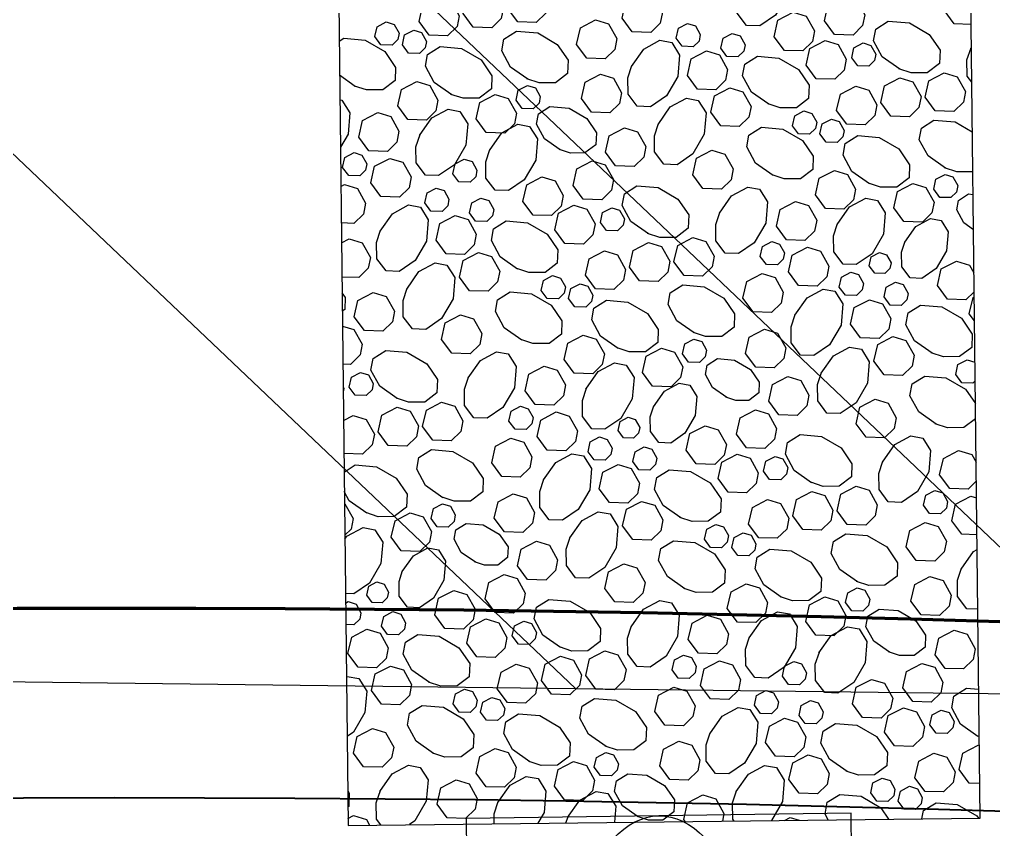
# Model space of a CAD drawing. Header units: inches. Extents: x -5337 to 1057, y 15227 to 19227.
# Drawn here: x -1795.85 to -1780.44, y 18856.44 to 18869.25 of the extents above; entities that cross this region are included whole.
import ezdxf

# ---------------------------------------------------------------- set-up
doc = ezdxf.new("R2010")
doc.units = ezdxf.units.IN
doc.header["$LTSCALE"] = 150
doc.header["$MEASUREMENT"] = 0
for name, color, linetype in [('COMT-MIN', 84, 'Continuous'), ('CONT-MJR', 84, 'Continuous'), ('PAVING', 7, 'Continuous'), ('STORM INLET', 7, 'Continuous')]:
    doc.layers.add(name, color=color, linetype=linetype)

msp = doc.modelspace()

# ---------------------------------------------------------------- linework, layer by layer
at = {"color": 5}
for p, q in [((-1819.915, 18898.536), (-1777.869, 18858.554)), ((-1818.687, 18888.743), (-1787.056, 18858.666)), ((-1818.427, 18859.047), (-1758.58, 18858.32))]:
    msp.add_line(p, q, dxfattribs=at)
at = {"layer": 'COMT-MIN', "color": 5, "linetype": 'Continuous', "lineweight": 40}
msp.add_arc((-1793.979, 18418.05), 438.885, 69.72195, 93.60152, dxfattribs=at)
at = {"layer": 'CONT-MJR', "color": 5, "linetype": 'Continuous', "lineweight": 70}
msp.add_arc((-1793.979, 18418.05), 441.885, 69.7366, 93.18566, dxfattribs=at)
at = {"layer": 'PAVING', "color": 1, "flags": 128}
msp.add_lwpolyline([(-1790.654, 18856.501), (-1780.654, 18856.615), (-1780.881, 18876.613), (-1790.881, 18876.5)], close=True, dxfattribs=at)
for points in [[(-1784.442, 18869.789), (-1784.248, 18870.065), (-1783.992, 18870.203), (-1783.806, 18870.169), (-1783.681, 18869.971), (-1783.709, 18869.634), (-1783.89, 18869.322), (-1784.141, 18869.152), (-1784.35, 18869.159), (-1784.497, 18869.353), (-1784.499, 18869.61), (-1784.436, 18869.802)], [(-1788.381, 18869.124), (-1788.673, 18869.133), (-1788.833, 18869.349), (-1788.773, 18869.611), (-1788.532, 18869.737), (-1788.326, 18869.674), (-1788.196, 18869.442), (-1788.229, 18869.272), (-1788.381, 18869.124)], [(-1787.678, 18869.206), (-1787.97, 18869.216), (-1788.13, 18869.432), (-1788.071, 18869.694), (-1787.829, 18869.82), (-1787.623, 18869.757), (-1787.494, 18869.525), (-1787.527, 18869.354), (-1787.678, 18869.206)], [(-1780.797, 18869.177), (-1781.063, 18869.186), (-1781.223, 18869.402), (-1781.164, 18869.664), (-1780.922, 18869.79), (-1780.804, 18869.754)], [(-1789.079, 18868.996), (-1789.371, 18869.005), (-1789.531, 18869.221), (-1789.471, 18869.483), (-1789.23, 18869.609), (-1789.023, 18869.546), (-1788.894, 18869.314), (-1788.927, 18869.144), (-1789.078, 18868.996)], [(-1785.865, 18869.05), (-1786.158, 18869.059), (-1786.317, 18869.275), (-1786.258, 18869.537), (-1786.017, 18869.663), (-1785.81, 18869.6), (-1785.681, 18869.368), (-1785.714, 18869.197), (-1785.865, 18869.05)], [(-1782.665, 18869.009), (-1782.957, 18869.019), (-1783.117, 18869.235), (-1783.057, 18869.497), (-1782.816, 18869.623), (-1782.61, 18869.56), (-1782.48, 18869.328), (-1782.513, 18869.157), (-1782.665, 18869.009)], [(-1783.459, 18868.757), (-1783.751, 18868.766), (-1783.911, 18868.982), (-1783.852, 18869.244), (-1783.61, 18869.37), (-1783.404, 18869.307), (-1783.275, 18869.075), (-1783.308, 18868.904), (-1783.459, 18868.757)], [(-1789.958, 18868.847), (-1790.134, 18868.853), (-1790.229, 18868.983), (-1790.194, 18869.14), (-1790.049, 18869.215), (-1789.925, 18869.177), (-1789.847, 18869.038), (-1789.867, 18868.936), (-1789.958, 18868.847)], [(-1786.586, 18868.634), (-1786.878, 18868.643), (-1787.038, 18868.859), (-1786.978, 18869.121), (-1786.737, 18869.247), (-1786.531, 18869.184), (-1786.401, 18868.952), (-1786.434, 18868.782), (-1786.586, 18868.634)], [(-1785.192, 18868.824), (-1785.367, 18868.83), (-1785.463, 18868.959), (-1785.427, 18869.116), (-1785.282, 18869.192), (-1785.159, 18869.154), (-1785.081, 18869.015), (-1785.101, 18868.913), (-1785.192, 18868.824)], [(-1781.926, 18868.468), (-1782.202, 18868.662), (-1782.34, 18868.918), (-1782.306, 18869.104), (-1782.107, 18869.229), (-1781.771, 18869.2), (-1781.459, 18869.019), (-1781.289, 18868.769), (-1781.296, 18868.559), (-1781.49, 18868.413), (-1781.746, 18868.41), (-1781.939, 18868.474)], [(-1790.795, 18868.91), (-1790.72, 18868.957), (-1790.383, 18868.929), (-1790.072, 18868.748), (-1789.901, 18868.497), (-1789.909, 18868.288), (-1790.102, 18868.142), (-1790.36, 18868.139), (-1790.552, 18868.202)], [(-1789.524, 18868.717), (-1789.699, 18868.723), (-1789.795, 18868.852), (-1789.76, 18869.01), (-1789.615, 18869.085), (-1789.491, 18869.047), (-1789.414, 18868.908), (-1789.433, 18868.806), (-1789.524, 18868.717)], [(-1787.809, 18868.308), (-1788.086, 18868.502), (-1788.223, 18868.758), (-1788.189, 18868.944), (-1787.991, 18869.069), (-1787.654, 18869.041), (-1787.343, 18868.86), (-1787.172, 18868.609), (-1787.18, 18868.399), (-1787.373, 18868.253), (-1787.63, 18868.251), (-1787.823, 18868.314)], [(-1784.484, 18868.665), (-1784.66, 18868.671), (-1784.756, 18868.801), (-1784.72, 18868.958), (-1784.575, 18869.034), (-1784.452, 18868.996), (-1784.374, 18868.856), (-1784.394, 18868.754), (-1784.485, 18868.666)], [(-1789.014, 18868.064), (-1789.291, 18868.259), (-1789.429, 18868.514), (-1789.395, 18868.7), (-1789.196, 18868.825), (-1788.859, 18868.797), (-1788.549, 18868.616), (-1788.377, 18868.365), (-1788.385, 18868.156), (-1788.579, 18868.009), (-1788.835, 18868.007), (-1789.028, 18868.07)], [(-1786.17, 18868.511), (-1785.975, 18868.787), (-1785.72, 18868.925), (-1785.533, 18868.891), (-1785.408, 18868.692), (-1785.436, 18868.355), (-1785.618, 18868.044), (-1785.868, 18867.874), (-1786.078, 18867.881), (-1786.224, 18868.075), (-1786.227, 18868.331), (-1786.163, 18868.524)], [(-1782.955, 18868.308), (-1783.247, 18868.317), (-1783.407, 18868.533), (-1783.348, 18868.795), (-1783.106, 18868.921), (-1782.9, 18868.858), (-1782.771, 18868.626), (-1782.804, 18868.455), (-1782.955, 18868.308)], [(-1782.415, 18868.515), (-1782.59, 18868.52), (-1782.686, 18868.65), (-1782.65, 18868.807), (-1782.505, 18868.883), (-1782.382, 18868.845), (-1782.304, 18868.706), (-1782.324, 18868.603), (-1782.415, 18868.515)], [(-1780.787, 18868.262), (-1780.859, 18868.358), (-1780.862, 18868.614), (-1780.798, 18868.807)], [(-1780.805, 18868.794), (-1780.793, 18868.81)], [(-1784.834, 18868.144), (-1785.126, 18868.153), (-1785.286, 18868.369), (-1785.227, 18868.632), (-1784.985, 18868.758), (-1784.779, 18868.694), (-1784.65, 18868.462), (-1784.683, 18868.292), (-1784.834, 18868.144)], [(-1783.996, 18867.912), (-1784.273, 18868.106), (-1784.411, 18868.362), (-1784.377, 18868.548), (-1784.178, 18868.673), (-1783.841, 18868.645), (-1783.53, 18868.464), (-1783.359, 18868.213), (-1783.367, 18868.003), (-1783.561, 18867.857), (-1783.817, 18867.855), (-1784.01, 18867.918)], [(-1790.539, 18868.196), (-1790.789, 18868.372)], [(-1786.51, 18867.776), (-1786.802, 18867.786), (-1786.962, 18868.002), (-1786.902, 18868.264), (-1786.661, 18868.39), (-1786.455, 18868.327), (-1786.326, 18868.095), (-1786.358, 18867.924), (-1786.51, 18867.777)], [(-1781.071, 18867.798), (-1781.363, 18867.808), (-1781.523, 18868.023), (-1781.464, 18868.285), (-1781.222, 18868.412), (-1781.016, 18868.349), (-1780.887, 18868.117), (-1780.919, 18867.946), (-1781.071, 18867.798)], [(-1789.415, 18867.661), (-1789.707, 18867.671), (-1789.867, 18867.886), (-1789.808, 18868.149), (-1789.566, 18868.275), (-1789.36, 18868.212), (-1789.231, 18867.979), (-1789.263, 18867.809), (-1789.415, 18867.661)], [(-1787.724, 18867.843), (-1787.9, 18867.848), (-1787.995, 18867.978), (-1787.96, 18868.135), (-1787.815, 18868.211), (-1787.691, 18868.173), (-1787.614, 18868.034), (-1787.633, 18867.931), (-1787.724, 18867.843)], [(-1782.472, 18867.588), (-1782.764, 18867.597), (-1782.924, 18867.813), (-1782.864, 18868.075), (-1782.622, 18868.202), (-1782.416, 18868.138), (-1782.287, 18867.906), (-1782.32, 18867.736), (-1782.472, 18867.588)], [(-1781.773, 18867.716), (-1782.066, 18867.725), (-1782.225, 18867.941), (-1782.166, 18868.203), (-1781.924, 18868.329), (-1781.718, 18868.266), (-1781.589, 18868.034), (-1781.622, 18867.864), (-1781.773, 18867.716)], [(-1788.175, 18867.455), (-1788.467, 18867.465), (-1788.627, 18867.681), (-1788.567, 18867.943), (-1788.326, 18868.069), (-1788.12, 18868.006), (-1787.99, 18867.774), (-1788.023, 18867.603), (-1788.175, 18867.456)], [(-1784.464, 18867.56), (-1784.756, 18867.57), (-1784.916, 18867.786), (-1784.856, 18868.048), (-1784.615, 18868.173), (-1784.409, 18868.111), (-1784.279, 18867.879), (-1784.312, 18867.708), (-1784.464, 18867.56)], [(-1790.784, 18867.982), (-1790.751, 18867.976), (-1790.626, 18867.777), (-1790.654, 18867.44), (-1790.776, 18867.232)], [(-1787.298, 18867.191), (-1787.547, 18867.366), (-1787.671, 18867.596), (-1787.64, 18867.763), (-1787.462, 18867.876), (-1787.158, 18867.851), (-1786.878, 18867.688), (-1786.724, 18867.462), (-1786.732, 18867.273), (-1786.906, 18867.142), (-1787.136, 18867.14), (-1787.31, 18867.197)], [(-1785.75, 18867.594), (-1785.556, 18867.87), (-1785.301, 18868.008), (-1785.114, 18867.974), (-1784.99, 18867.775), (-1785.018, 18867.438), (-1785.199, 18867.127), (-1785.449, 18866.957), (-1785.659, 18866.964), (-1785.805, 18867.158), (-1785.808, 18867.414), (-1785.744, 18867.607)], [(-1790.032, 18867.167), (-1790.324, 18867.177), (-1790.484, 18867.393), (-1790.424, 18867.655), (-1790.183, 18867.781), (-1789.977, 18867.718), (-1789.848, 18867.486), (-1789.88, 18867.315), (-1790.032, 18867.167)], [(-1789.522, 18867.42), (-1789.327, 18867.697), (-1789.072, 18867.834), (-1788.885, 18867.801), (-1788.761, 18867.602), (-1788.789, 18867.265), (-1788.97, 18866.954), (-1789.221, 18866.783), (-1789.43, 18866.791), (-1789.576, 18866.984), (-1789.579, 18867.241), (-1789.515, 18867.434)], [(-1783.351, 18867.439), (-1783.526, 18867.445), (-1783.622, 18867.574), (-1783.587, 18867.732), (-1783.442, 18867.807), (-1783.318, 18867.769), (-1783.24, 18867.63), (-1783.26, 18867.528), (-1783.351, 18867.439)], [(-1788.417, 18867.182), (-1788.223, 18867.459), (-1787.968, 18867.597), (-1787.781, 18867.563), (-1787.657, 18867.364), (-1787.685, 18867.027), (-1787.866, 18866.716), (-1788.117, 18866.546), (-1788.326, 18866.553), (-1788.472, 18866.746), (-1788.475, 18867.003), (-1788.411, 18867.196)], [(-1782.917, 18867.309), (-1783.092, 18867.315), (-1783.188, 18867.444), (-1783.153, 18867.601), (-1783.008, 18867.677), (-1782.884, 18867.639), (-1782.806, 18867.5), (-1782.826, 18867.398), (-1782.917, 18867.309)], [(-1781.202, 18866.9), (-1781.478, 18867.095), (-1781.616, 18867.35), (-1781.582, 18867.536), (-1781.384, 18867.661), (-1781.047, 18867.633), (-1780.778, 18867.476)], [(-1786.128, 18866.928), (-1786.421, 18866.937), (-1786.58, 18867.153), (-1786.521, 18867.415), (-1786.28, 18867.541), (-1786.073, 18867.478), (-1785.944, 18867.246), (-1785.977, 18867.076), (-1786.129, 18866.928)], [(-1783.931, 18866.788), (-1784.208, 18866.982), (-1784.345, 18867.238), (-1784.312, 18867.424), (-1784.113, 18867.549), (-1783.776, 18867.521), (-1783.465, 18867.34), (-1783.294, 18867.089), (-1783.302, 18866.88), (-1783.495, 18866.734), (-1783.752, 18866.731), (-1783.945, 18866.794)], [(-1782.407, 18866.656), (-1782.684, 18866.851), (-1782.821, 18867.106), (-1782.788, 18867.292), (-1782.589, 18867.417), (-1782.252, 18867.389), (-1781.941, 18867.208), (-1781.77, 18866.957), (-1781.778, 18866.748), (-1781.971, 18866.602), (-1782.228, 18866.599), (-1782.421, 18866.662)], [(-1790.468, 18866.779), (-1790.643, 18866.785), (-1790.74, 18866.914), (-1790.704, 18867.071), (-1790.559, 18867.147), (-1790.435, 18867.109), (-1790.358, 18866.97), (-1790.377, 18866.868), (-1790.468, 18866.779)], [(-1784.747, 18866.57), (-1785.039, 18866.58), (-1785.199, 18866.796), (-1785.139, 18867.058), (-1784.898, 18867.184), (-1784.692, 18867.121), (-1784.562, 18866.889), (-1784.595, 18866.718), (-1784.747, 18866.57)], [(-1789.841, 18866.443), (-1790.133, 18866.453), (-1790.293, 18866.668), (-1790.234, 18866.931), (-1789.992, 18867.057), (-1789.786, 18866.994), (-1789.657, 18866.762), (-1789.689, 18866.591), (-1789.841, 18866.443)], [(-1788.724, 18866.678), (-1788.9, 18866.684), (-1788.996, 18866.813), (-1788.96, 18866.97), (-1788.815, 18867.046), (-1788.691, 18867.008), (-1788.614, 18866.869), (-1788.633, 18866.766), (-1788.724, 18866.678)], [(-1786.641, 18866.403), (-1786.932, 18866.413), (-1787.092, 18866.629), (-1787.033, 18866.891), (-1786.791, 18867.017), (-1786.585, 18866.953), (-1786.456, 18866.722), (-1786.488, 18866.551), (-1786.641, 18866.403)], [(-1782.808, 18866.253), (-1783.1, 18866.262), (-1783.26, 18866.478), (-1783.2, 18866.741), (-1782.959, 18866.867), (-1782.753, 18866.803), (-1782.624, 18866.571), (-1782.656, 18866.401), (-1782.808, 18866.253)], [(-1781.117, 18866.435), (-1781.292, 18866.44), (-1781.388, 18866.57), (-1781.353, 18866.727), (-1781.208, 18866.803), (-1781.084, 18866.765), (-1781.006, 18866.626), (-1781.026, 18866.523), (-1781.117, 18866.435)], [(-1780.771, 18866.845), (-1781.023, 18866.843), (-1781.216, 18866.906)], [(-1790.769, 18866.611), (-1790.712, 18866.641), (-1790.506, 18866.578), (-1790.377, 18866.346), (-1790.41, 18866.175), (-1790.561, 18866.028)], [(-1787.435, 18866.15), (-1787.727, 18866.16), (-1787.887, 18866.376), (-1787.827, 18866.638), (-1787.586, 18866.764), (-1787.379, 18866.701), (-1787.251, 18866.469), (-1787.283, 18866.298), (-1787.435, 18866.15)], [(-1781.568, 18866.047), (-1781.86, 18866.057), (-1782.02, 18866.273), (-1781.96, 18866.535), (-1781.719, 18866.661), (-1781.513, 18866.598), (-1781.383, 18866.366), (-1781.416, 18866.195), (-1781.568, 18866.048)], [(-1789.167, 18866.218), (-1789.342, 18866.223), (-1789.438, 18866.353), (-1789.403, 18866.51), (-1789.258, 18866.586), (-1789.134, 18866.548), (-1789.057, 18866.409), (-1789.076, 18866.306), (-1789.167, 18866.218)], [(-1785.901, 18865.861), (-1786.178, 18866.056), (-1786.315, 18866.311), (-1786.281, 18866.498), (-1786.083, 18866.622), (-1785.746, 18866.594), (-1785.435, 18866.413), (-1785.264, 18866.162), (-1785.272, 18865.953), (-1785.465, 18865.807), (-1785.722, 18865.804), (-1785.915, 18865.868)], [(-1784.78, 18866.187), (-1784.586, 18866.464), (-1784.33, 18866.601), (-1784.144, 18866.568), (-1784.019, 18866.369), (-1784.047, 18866.032), (-1784.228, 18865.721), (-1784.479, 18865.55), (-1784.689, 18865.558), (-1784.835, 18865.752), (-1784.837, 18866.008), (-1784.774, 18866.201)], [(-1780.76, 18865.927), (-1780.912, 18866.034), (-1781.024, 18866.241), (-1780.996, 18866.391), (-1780.836, 18866.493), (-1780.767, 18866.487)], [(-1788.46, 18866.059), (-1788.636, 18866.065), (-1788.732, 18866.194), (-1788.696, 18866.352), (-1788.551, 18866.427), (-1788.427, 18866.39), (-1788.35, 18866.25), (-1788.369, 18866.148), (-1788.46, 18866.059)], [(-1783.425, 18865.759), (-1783.717, 18865.769), (-1783.877, 18865.985), (-1783.817, 18866.247), (-1783.576, 18866.373), (-1783.369, 18866.31), (-1783.24, 18866.078), (-1783.273, 18865.907), (-1783.425, 18865.759)], [(-1782.915, 18866.012), (-1782.72, 18866.289), (-1782.465, 18866.426), (-1782.279, 18866.392), (-1782.154, 18866.194), (-1782.182, 18865.857), (-1782.363, 18865.546), (-1782.614, 18865.375), (-1782.823, 18865.383), (-1782.969, 18865.576), (-1782.972, 18865.833), (-1782.909, 18866.026)], [(-1790.145, 18865.904), (-1789.95, 18866.181), (-1789.695, 18866.319), (-1789.509, 18866.285), (-1789.384, 18866.086), (-1789.412, 18865.749), (-1789.593, 18865.438), (-1789.844, 18865.267), (-1790.053, 18865.275), (-1790.199, 18865.468), (-1790.202, 18865.725), (-1790.139, 18865.918)], [(-1786.93, 18865.701), (-1787.223, 18865.711), (-1787.383, 18865.927), (-1787.323, 18866.189), (-1787.082, 18866.315), (-1786.876, 18866.252), (-1786.746, 18866.02), (-1786.779, 18865.849), (-1786.931, 18865.701)], [(-1786.39, 18865.908), (-1786.566, 18865.914), (-1786.662, 18866.044), (-1786.626, 18866.201), (-1786.481, 18866.276), (-1786.357, 18866.239), (-1786.28, 18866.099), (-1786.299, 18865.997), (-1786.39, 18865.908)], [(-1790.561, 18866.028), (-1790.762, 18866.034)], [(-1788.81, 18865.538), (-1789.102, 18865.547), (-1789.262, 18865.763), (-1789.202, 18866.025), (-1788.961, 18866.151), (-1788.755, 18866.088), (-1788.625, 18865.856), (-1788.658, 18865.686), (-1788.81, 18865.538)], [(-1787.972, 18865.305), (-1788.249, 18865.5), (-1788.386, 18865.755), (-1788.352, 18865.942), (-1788.154, 18866.067), (-1787.817, 18866.038), (-1787.506, 18865.857), (-1787.335, 18865.607), (-1787.343, 18865.397), (-1787.536, 18865.251), (-1787.793, 18865.249), (-1787.986, 18865.312)], [(-1781.845, 18865.732), (-1781.67, 18865.981), (-1781.44, 18866.104), (-1781.272, 18866.074), (-1781.16, 18865.895), (-1781.185, 18865.592), (-1781.348, 18865.312), (-1781.574, 18865.158), (-1781.763, 18865.165), (-1781.894, 18865.339), (-1781.896, 18865.571), (-1781.839, 18865.744)], [(-1790.759, 18865.72), (-1790.636, 18865.784), (-1790.43, 18865.721), (-1790.301, 18865.489), (-1790.334, 18865.318), (-1790.485, 18865.17)], [(-1785.749, 18865.109), (-1786.041, 18865.119), (-1786.201, 18865.335), (-1786.141, 18865.597), (-1785.9, 18865.723), (-1785.694, 18865.66), (-1785.565, 18865.428), (-1785.597, 18865.257), (-1785.749, 18865.109)], [(-1785.046, 18865.192), (-1785.339, 18865.201), (-1785.499, 18865.417), (-1785.439, 18865.679), (-1785.198, 18865.805), (-1784.992, 18865.742), (-1784.862, 18865.51), (-1784.895, 18865.34), (-1785.047, 18865.192)], [(-1783.861, 18865.371), (-1784.036, 18865.376), (-1784.132, 18865.506), (-1784.096, 18865.663), (-1783.952, 18865.739), (-1783.828, 18865.701), (-1783.751, 18865.562), (-1783.77, 18865.46), (-1783.861, 18865.371)], [(-1788.439, 18864.954), (-1788.731, 18864.963), (-1788.891, 18865.179), (-1788.832, 18865.441), (-1788.59, 18865.567), (-1788.384, 18865.504), (-1788.255, 18865.272), (-1788.288, 18865.102), (-1788.439, 18864.954)], [(-1786.447, 18864.981), (-1786.739, 18864.991), (-1786.899, 18865.207), (-1786.84, 18865.469), (-1786.598, 18865.595), (-1786.392, 18865.532), (-1786.263, 18865.3), (-1786.295, 18865.129), (-1786.447, 18864.982)], [(-1783.234, 18865.035), (-1783.526, 18865.045), (-1783.686, 18865.261), (-1783.626, 18865.523), (-1783.385, 18865.649), (-1783.179, 18865.586), (-1783.05, 18865.353), (-1783.082, 18865.183), (-1783.234, 18865.035)], [(-1782.163, 18865.234), (-1782.321, 18865.239), (-1782.408, 18865.356), (-1782.376, 18865.497), (-1782.245, 18865.565), (-1782.134, 18865.531), (-1782.064, 18865.406), (-1782.081, 18865.314), (-1782.163, 18865.234)], [(-1780.878, 18864.819), (-1781.17, 18864.828), (-1781.33, 18865.044), (-1781.27, 18865.306), (-1781.029, 18865.432), (-1780.822, 18865.369), (-1780.752, 18865.244)], [(-1789.726, 18864.987), (-1789.532, 18865.264), (-1789.276, 18865.401), (-1789.09, 18865.368), (-1788.965, 18865.169), (-1788.993, 18864.832), (-1789.174, 18864.521), (-1789.425, 18864.35), (-1789.635, 18864.358), (-1789.781, 18864.551), (-1789.783, 18864.808), (-1789.72, 18865.001)], [(-1782.61, 18864.886), (-1782.785, 18864.892), (-1782.882, 18865.021), (-1782.846, 18865.179), (-1782.701, 18865.254), (-1782.577, 18865.217), (-1782.5, 18865.077), (-1782.519, 18864.975), (-1782.61, 18864.886)], [(-1790.485, 18865.17), (-1790.752, 18865.179)], [(-1787.327, 18864.833), (-1787.502, 18864.838), (-1787.598, 18864.968), (-1787.562, 18865.125), (-1787.417, 18865.201), (-1787.293, 18865.163), (-1787.216, 18865.024), (-1787.236, 18864.922), (-1787.327, 18864.833)], [(-1783.954, 18864.619), (-1784.246, 18864.629), (-1784.406, 18864.845), (-1784.347, 18865.107), (-1784.105, 18865.233), (-1783.899, 18865.17), (-1783.77, 18864.938), (-1783.802, 18864.767), (-1783.954, 18864.619)], [(-1787.907, 18864.182), (-1788.184, 18864.376), (-1788.321, 18864.632), (-1788.287, 18864.818), (-1788.089, 18864.943), (-1787.752, 18864.915), (-1787.44, 18864.734), (-1787.27, 18864.483), (-1787.278, 18864.273), (-1787.471, 18864.127), (-1787.728, 18864.125), (-1787.92, 18864.188)], [(-1786.893, 18864.703), (-1787.068, 18864.708), (-1787.164, 18864.838), (-1787.128, 18864.995), (-1786.983, 18865.071), (-1786.86, 18865.033), (-1786.782, 18864.894), (-1786.802, 18864.792), (-1786.893, 18864.703)], [(-1785.177, 18864.294), (-1785.454, 18864.488), (-1785.591, 18864.743), (-1785.557, 18864.93), (-1785.359, 18865.055), (-1785.022, 18865.026), (-1784.711, 18864.845), (-1784.54, 18864.594), (-1784.548, 18864.385), (-1784.742, 18864.239), (-1784.998, 18864.236), (-1785.191, 18864.3)], [(-1783.588, 18864.573), (-1783.393, 18864.849), (-1783.138, 18864.987), (-1782.952, 18864.953), (-1782.827, 18864.754), (-1782.855, 18864.417), (-1783.036, 18864.106), (-1783.287, 18863.936), (-1783.496, 18863.944), (-1783.642, 18864.137), (-1783.645, 18864.393), (-1783.582, 18864.586)], [(-1781.903, 18864.728), (-1782.078, 18864.733), (-1782.174, 18864.863), (-1782.139, 18865.02), (-1781.994, 18865.096), (-1781.87, 18865.058), (-1781.793, 18864.919), (-1781.812, 18864.816), (-1781.903, 18864.728)], [(-1780.749, 18864.944), (-1780.878, 18864.819)], [(-1790.75, 18864.928), (-1790.7, 18864.855), (-1790.707, 18864.667), (-1790.746, 18864.637)], [(-1790.104, 18864.322), (-1790.396, 18864.331), (-1790.556, 18864.547), (-1790.497, 18864.809), (-1790.255, 18864.935), (-1790.049, 18864.872), (-1789.92, 18864.64), (-1789.953, 18864.469), (-1790.104, 18864.322)], [(-1786.383, 18864.05), (-1786.66, 18864.244), (-1786.797, 18864.5), (-1786.763, 18864.686), (-1786.565, 18864.811), (-1786.228, 18864.783), (-1785.917, 18864.602), (-1785.746, 18864.351), (-1785.754, 18864.141), (-1785.947, 18863.995), (-1786.204, 18863.993), (-1786.396, 18864.056)], [(-1782.253, 18864.206), (-1782.545, 18864.216), (-1782.705, 18864.432), (-1782.645, 18864.694), (-1782.404, 18864.82), (-1782.197, 18864.756), (-1782.069, 18864.524), (-1782.101, 18864.354), (-1782.253, 18864.206)], [(-1780.744, 18864.485), (-1780.826, 18864.595), (-1780.766, 18864.857), (-1780.748, 18864.867)], [(-1781.415, 18863.974), (-1781.692, 18864.169), (-1781.829, 18864.424), (-1781.795, 18864.61), (-1781.597, 18864.735), (-1781.26, 18864.707), (-1780.949, 18864.526), (-1780.778, 18864.275), (-1780.786, 18864.065), (-1780.979, 18863.919), (-1781.236, 18863.917), (-1781.428, 18863.98)], [(-1788.722, 18863.964), (-1789.014, 18863.974), (-1789.174, 18864.19), (-1789.115, 18864.452), (-1788.873, 18864.578), (-1788.667, 18864.515), (-1788.538, 18864.283), (-1788.571, 18864.112), (-1788.722, 18863.964)], [(-1790.744, 18864.403), (-1790.561, 18864.347), (-1790.432, 18864.115), (-1790.464, 18863.945), (-1790.616, 18863.797)], [(-1783.913, 18863.742), (-1784.205, 18863.751), (-1784.365, 18863.967), (-1784.306, 18864.229), (-1784.064, 18864.355), (-1783.858, 18864.292), (-1783.729, 18864.06), (-1783.762, 18863.89), (-1783.913, 18863.742)], [(-1786.783, 18863.647), (-1787.076, 18863.656), (-1787.236, 18863.872), (-1787.176, 18864.134), (-1786.935, 18864.26), (-1786.728, 18864.197), (-1786.599, 18863.965), (-1786.632, 18863.795), (-1786.784, 18863.647)], [(-1785.092, 18863.828), (-1785.268, 18863.834), (-1785.364, 18863.964), (-1785.328, 18864.121), (-1785.183, 18864.197), (-1785.059, 18864.159), (-1784.982, 18864.02), (-1785.002, 18863.917), (-1785.093, 18863.828)], [(-1781.882, 18863.622), (-1782.174, 18863.632), (-1782.334, 18863.848), (-1782.275, 18864.11), (-1782.033, 18864.236), (-1781.827, 18864.173), (-1781.698, 18863.941), (-1781.731, 18863.77), (-1781.882, 18863.623)], [(-1785.543, 18863.441), (-1785.835, 18863.451), (-1785.995, 18863.667), (-1785.936, 18863.929), (-1785.694, 18864.055), (-1785.488, 18863.992), (-1785.359, 18863.76), (-1785.392, 18863.589), (-1785.543, 18863.441)], [(-1783.169, 18863.656), (-1782.974, 18863.932), (-1782.719, 18864.07), (-1782.533, 18864.036), (-1782.408, 18863.838), (-1782.436, 18863.501), (-1782.617, 18863.189), (-1782.868, 18863.019), (-1783.078, 18863.026), (-1783.223, 18863.22), (-1783.226, 18863.476), (-1783.163, 18863.67)], [(-1789.877, 18863.255), (-1790.153, 18863.45), (-1790.291, 18863.705), (-1790.257, 18863.891), (-1790.058, 18864.016), (-1789.722, 18863.988), (-1789.41, 18863.807), (-1789.24, 18863.556), (-1789.247, 18863.347), (-1789.441, 18863.201), (-1789.697, 18863.198), (-1789.89, 18863.261)], [(-1788.756, 18863.581), (-1788.561, 18863.858), (-1788.306, 18863.995), (-1788.119, 18863.961), (-1787.995, 18863.763), (-1788.023, 18863.426), (-1788.204, 18863.115), (-1788.455, 18862.944), (-1788.664, 18862.952), (-1788.81, 18863.145), (-1788.813, 18863.402), (-1788.749, 18863.595)], [(-1784.664, 18863.27), (-1784.888, 18863.428), (-1785, 18863.634), (-1784.972, 18863.785), (-1784.811, 18863.887), (-1784.538, 18863.864), (-1784.286, 18863.717), (-1784.148, 18863.514), (-1784.154, 18863.344), (-1784.311, 18863.226), (-1784.519, 18863.224), (-1784.675, 18863.275)], [(-1780.769, 18863.501), (-1780.945, 18863.507), (-1781.041, 18863.637), (-1781.005, 18863.794), (-1780.86, 18863.87), (-1780.737, 18863.832)], [(-1790.616, 18863.797), (-1790.737, 18863.801)], [(-1787.4, 18863.153), (-1787.692, 18863.163), (-1787.852, 18863.378), (-1787.793, 18863.64), (-1787.551, 18863.767), (-1787.345, 18863.703), (-1787.216, 18863.471), (-1787.248, 18863.301), (-1787.4, 18863.153)], [(-1786.89, 18863.406), (-1786.696, 18863.683), (-1786.44, 18863.82), (-1786.254, 18863.786), (-1786.129, 18863.588), (-1786.157, 18863.251), (-1786.338, 18862.94), (-1786.589, 18862.769), (-1786.799, 18862.777), (-1786.944, 18862.97), (-1786.947, 18863.227), (-1786.884, 18863.42)], [(-1790.366, 18863.302), (-1790.541, 18863.308), (-1790.637, 18863.438), (-1790.601, 18863.595), (-1790.456, 18863.67), (-1790.333, 18863.633), (-1790.255, 18863.493), (-1790.275, 18863.391), (-1790.366, 18863.302)], [(-1783.547, 18862.99), (-1783.839, 18862.999), (-1783.999, 18863.215), (-1783.94, 18863.477), (-1783.698, 18863.604), (-1783.492, 18863.54), (-1783.363, 18863.308), (-1783.395, 18863.138), (-1783.547, 18862.99)], [(-1781.35, 18862.85), (-1781.626, 18863.045), (-1781.764, 18863.3), (-1781.73, 18863.486), (-1781.531, 18863.611), (-1781.195, 18863.583), (-1780.883, 18863.402), (-1780.729, 18863.175)], [(-1790.733, 18863.433), (-1790.722, 18863.414), (-1790.732, 18863.362)], [(-1785.82, 18863.125), (-1785.645, 18863.374), (-1785.416, 18863.498), (-1785.248, 18863.468), (-1785.135, 18863.289), (-1785.161, 18862.986), (-1785.324, 18862.706), (-1785.549, 18862.552), (-1785.738, 18862.559), (-1785.87, 18862.733), (-1785.872, 18862.964), (-1785.815, 18863.138)], [(-1780.733, 18863.537), (-1780.769, 18863.501)], [(-1789.724, 18862.503), (-1790.017, 18862.513), (-1790.177, 18862.729), (-1790.117, 18862.991), (-1789.875, 18863.117), (-1789.669, 18863.054), (-1789.54, 18862.822), (-1789.573, 18862.651), (-1789.724, 18862.503)], [(-1789.022, 18862.585), (-1789.314, 18862.595), (-1789.474, 18862.811), (-1789.415, 18863.073), (-1789.173, 18863.199), (-1788.967, 18863.136), (-1788.838, 18862.904), (-1788.871, 18862.733), (-1789.022, 18862.586)], [(-1787.836, 18862.765), (-1788.011, 18862.77), (-1788.108, 18862.9), (-1788.072, 18863.057), (-1787.927, 18863.133), (-1787.803, 18863.095), (-1787.726, 18862.956), (-1787.746, 18862.853), (-1787.837, 18862.765)], [(-1782.165, 18862.632), (-1782.457, 18862.642), (-1782.617, 18862.858), (-1782.558, 18863.12), (-1782.317, 18863.246), (-1782.11, 18863.183), (-1781.981, 18862.951), (-1782.014, 18862.78), (-1782.165, 18862.632)], [(-1790.727, 18862.909), (-1790.574, 18862.989), (-1790.367, 18862.926), (-1790.238, 18862.694), (-1790.271, 18862.523), (-1790.423, 18862.376)], [(-1787.209, 18862.429), (-1787.502, 18862.438), (-1787.661, 18862.654), (-1787.602, 18862.916), (-1787.36, 18863.043), (-1787.154, 18862.979), (-1787.025, 18862.747), (-1787.058, 18862.577), (-1787.209, 18862.429)], [(-1786.139, 18862.628), (-1786.297, 18862.633), (-1786.383, 18862.749), (-1786.351, 18862.891), (-1786.221, 18862.959), (-1786.109, 18862.925), (-1786.04, 18862.8), (-1786.057, 18862.708), (-1786.139, 18862.628)], [(-1784.059, 18862.465), (-1784.351, 18862.475), (-1784.511, 18862.691), (-1784.451, 18862.953), (-1784.21, 18863.079), (-1784.004, 18863.016), (-1783.874, 18862.784), (-1783.907, 18862.613), (-1784.059, 18862.465)], [(-1784.853, 18862.212), (-1785.145, 18862.222), (-1785.305, 18862.438), (-1785.246, 18862.7), (-1785.004, 18862.826), (-1784.798, 18862.763), (-1784.669, 18862.531), (-1784.702, 18862.36), (-1784.853, 18862.212)], [(-1780.726, 18862.937), (-1780.914, 18862.796), (-1781.171, 18862.793), (-1781.364, 18862.856)], [(-1786.586, 18862.28), (-1786.761, 18862.285), (-1786.857, 18862.415), (-1786.821, 18862.572), (-1786.676, 18862.648), (-1786.553, 18862.61), (-1786.475, 18862.471), (-1786.495, 18862.369), (-1786.586, 18862.28)], [(-1783.32, 18861.923), (-1783.596, 18862.118), (-1783.734, 18862.373), (-1783.7, 18862.56), (-1783.502, 18862.685), (-1783.165, 18862.656), (-1782.853, 18862.475), (-1782.683, 18862.224), (-1782.691, 18862.015), (-1782.884, 18861.869), (-1783.14, 18861.866), (-1783.333, 18861.93)], [(-1782.199, 18862.249), (-1782.004, 18862.526), (-1781.749, 18862.664), (-1781.562, 18862.63), (-1781.438, 18862.431), (-1781.466, 18862.094), (-1781.647, 18861.783), (-1781.898, 18861.612), (-1782.107, 18861.62), (-1782.253, 18861.814), (-1782.256, 18862.07), (-1782.192, 18862.263)], [(-1787.929, 18862.013), (-1788.222, 18862.023), (-1788.381, 18862.238), (-1788.322, 18862.501), (-1788.081, 18862.627), (-1787.875, 18862.564), (-1787.745, 18862.332), (-1787.778, 18862.161), (-1787.929, 18862.013)], [(-1785.879, 18862.121), (-1786.054, 18862.127), (-1786.15, 18862.257), (-1786.114, 18862.414), (-1785.969, 18862.489), (-1785.846, 18862.452), (-1785.768, 18862.312), (-1785.788, 18862.21), (-1785.879, 18862.121)], [(-1790.423, 18862.375), (-1790.715, 18862.385), (-1790.721, 18862.393)], [(-1789.153, 18861.687), (-1789.429, 18861.882), (-1789.567, 18862.137), (-1789.533, 18862.324), (-1789.335, 18862.448), (-1788.998, 18862.42), (-1788.687, 18862.239), (-1788.516, 18861.988), (-1788.524, 18861.779), (-1788.717, 18861.633), (-1788.974, 18861.63), (-1789.167, 18861.694)], [(-1787.563, 18861.967), (-1787.369, 18862.243), (-1787.114, 18862.381), (-1786.927, 18862.347), (-1786.802, 18862.148), (-1786.831, 18861.811), (-1787.012, 18861.5), (-1787.262, 18861.33), (-1787.472, 18861.337), (-1787.618, 18861.531), (-1787.621, 18861.787), (-1787.557, 18861.98)], [(-1784.349, 18861.763), (-1784.641, 18861.773), (-1784.801, 18861.989), (-1784.742, 18862.251), (-1784.5, 18862.377), (-1784.294, 18862.314), (-1784.165, 18862.082), (-1784.197, 18861.911), (-1784.349, 18861.764)], [(-1783.809, 18861.97), (-1783.984, 18861.976), (-1784.08, 18862.106), (-1784.044, 18862.263), (-1783.899, 18862.339), (-1783.776, 18862.301), (-1783.698, 18862.162), (-1783.718, 18862.059), (-1783.809, 18861.971)], [(-1780.843, 18861.821), (-1781.135, 18861.831), (-1781.295, 18862.047), (-1781.236, 18862.309), (-1780.994, 18862.435), (-1780.788, 18862.372), (-1780.718, 18862.247)], [(-1790.717, 18862.093), (-1790.54, 18862.205), (-1790.203, 18862.176), (-1789.892, 18861.995), (-1789.721, 18861.744), (-1789.729, 18861.535), (-1789.922, 18861.389), (-1790.179, 18861.386), (-1790.372, 18861.45)], [(-1786.228, 18861.6), (-1786.52, 18861.609), (-1786.68, 18861.825), (-1786.621, 18862.088), (-1786.379, 18862.213), (-1786.173, 18862.15), (-1786.044, 18861.918), (-1786.077, 18861.748), (-1786.228, 18861.6)], [(-1785.39, 18861.368), (-1785.667, 18861.562), (-1785.805, 18861.817), (-1785.771, 18862.004), (-1785.573, 18862.129), (-1785.235, 18862.101), (-1784.924, 18861.92), (-1784.753, 18861.669), (-1784.761, 18861.459), (-1784.955, 18861.313), (-1785.211, 18861.31), (-1785.404, 18861.374)], [(-1782.465, 18861.254), (-1782.757, 18861.264), (-1782.917, 18861.479), (-1782.857, 18861.742), (-1782.616, 18861.867), (-1782.41, 18861.805), (-1782.281, 18861.572), (-1782.313, 18861.402), (-1782.465, 18861.254)], [(-1780.715, 18861.946), (-1780.843, 18861.822)], [(-1790.359, 18861.443), (-1790.635, 18861.638), (-1790.714, 18861.785)], [(-1787.889, 18861.136), (-1788.181, 18861.145), (-1788.341, 18861.361), (-1788.281, 18861.623), (-1788.04, 18861.749), (-1787.833, 18861.686), (-1787.705, 18861.454), (-1787.737, 18861.284), (-1787.889, 18861.136)], [(-1783.168, 18861.172), (-1783.459, 18861.181), (-1783.619, 18861.397), (-1783.56, 18861.659), (-1783.319, 18861.785), (-1783.112, 18861.722), (-1782.983, 18861.49), (-1783.016, 18861.319), (-1783.168, 18861.172)], [(-1781.279, 18861.433), (-1781.455, 18861.439), (-1781.551, 18861.568), (-1781.515, 18861.726), (-1781.37, 18861.801), (-1781.246, 18861.763), (-1781.169, 18861.624), (-1781.188, 18861.522), (-1781.28, 18861.433)], [(-1780.705, 18861.099), (-1780.944, 18861.107), (-1781.104, 18861.323), (-1781.045, 18861.585), (-1780.803, 18861.711), (-1780.712, 18861.683)], [(-1790.712, 18861.593), (-1790.704, 18861.591), (-1790.575, 18861.359), (-1790.607, 18861.188), (-1790.706, 18861.092)], [(-1789.068, 18861.222), (-1789.243, 18861.228), (-1789.339, 18861.358), (-1789.304, 18861.515), (-1789.159, 18861.59), (-1789.035, 18861.552), (-1788.957, 18861.413), (-1788.977, 18861.311), (-1789.068, 18861.222)], [(-1785.858, 18861.016), (-1786.15, 18861.025), (-1786.31, 18861.242), (-1786.25, 18861.503), (-1786.009, 18861.629), (-1785.803, 18861.566), (-1785.673, 18861.335), (-1785.706, 18861.164), (-1785.858, 18861.016)], [(-1783.865, 18861.044), (-1784.157, 18861.053), (-1784.317, 18861.269), (-1784.258, 18861.531), (-1784.016, 18861.657), (-1783.81, 18861.594), (-1783.681, 18861.362), (-1783.714, 18861.191), (-1783.865, 18861.044)], [(-1789.519, 18860.835), (-1789.811, 18860.845), (-1789.971, 18861.061), (-1789.911, 18861.323), (-1789.67, 18861.448), (-1789.464, 18861.386), (-1789.334, 18861.153), (-1789.367, 18860.983), (-1789.519, 18860.835)], [(-1787.145, 18861.05), (-1786.95, 18861.326), (-1786.695, 18861.464), (-1786.508, 18861.43), (-1786.384, 18861.231), (-1786.412, 18860.894), (-1786.593, 18860.583), (-1786.844, 18860.413), (-1787.053, 18860.42), (-1787.199, 18860.613), (-1787.202, 18860.87), (-1787.139, 18861.063)], [(-1788.639, 18860.664), (-1788.863, 18860.821), (-1788.975, 18861.028), (-1788.947, 18861.179), (-1788.787, 18861.28), (-1788.514, 18861.258), (-1788.262, 18861.111), (-1788.123, 18860.907), (-1788.13, 18860.738), (-1788.286, 18860.62), (-1788.494, 18860.618), (-1788.651, 18860.669)], [(-1784.745, 18860.895), (-1784.92, 18860.901), (-1785.016, 18861.03), (-1784.98, 18861.188), (-1784.836, 18861.263), (-1784.712, 18861.226), (-1784.634, 18861.086), (-1784.654, 18860.984), (-1784.745, 18860.895)], [(-1781.372, 18860.682), (-1781.665, 18860.691), (-1781.825, 18860.907), (-1781.765, 18861.169), (-1781.524, 18861.295), (-1781.317, 18861.232), (-1781.188, 18861), (-1781.221, 18860.829), (-1781.372, 18860.682)], [(-1790.705, 18861.028), (-1790.671, 18861.076), (-1790.416, 18861.214), (-1790.23, 18861.18), (-1790.105, 18860.982), (-1790.133, 18860.645), (-1790.314, 18860.334), (-1790.565, 18860.163), (-1790.696, 18860.168)], [(-1784.311, 18860.765), (-1784.486, 18860.771), (-1784.582, 18860.9), (-1784.547, 18861.058), (-1784.402, 18861.133), (-1784.278, 18861.095), (-1784.201, 18860.956), (-1784.22, 18860.854), (-1784.311, 18860.765)], [(-1782.596, 18860.356), (-1782.872, 18860.55), (-1783.01, 18860.806), (-1782.976, 18860.992), (-1782.778, 18861.117), (-1782.441, 18861.089), (-1782.129, 18860.908), (-1781.959, 18860.657), (-1781.967, 18860.447), (-1782.16, 18860.301), (-1782.417, 18860.299), (-1782.61, 18860.362)], [(-1787.522, 18860.384), (-1787.815, 18860.393), (-1787.975, 18860.609), (-1787.915, 18860.871), (-1787.673, 18860.997), (-1787.467, 18860.934), (-1787.338, 18860.702), (-1787.371, 18860.532), (-1787.523, 18860.384)], [(-1785.325, 18860.244), (-1785.602, 18860.439), (-1785.74, 18860.694), (-1785.706, 18860.88), (-1785.507, 18861.005), (-1785.17, 18860.977), (-1784.859, 18860.796), (-1784.688, 18860.545), (-1784.696, 18860.336), (-1784.889, 18860.19), (-1785.146, 18860.187), (-1785.339, 18860.25)], [(-1789.796, 18860.519), (-1789.621, 18860.768), (-1789.391, 18860.892), (-1789.223, 18860.862), (-1789.111, 18860.683), (-1789.137, 18860.379), (-1789.3, 18860.099), (-1789.525, 18859.946), (-1789.714, 18859.953), (-1789.845, 18860.127), (-1789.847, 18860.358), (-1789.791, 18860.532)], [(-1783.801, 18860.112), (-1784.078, 18860.307), (-1784.215, 18860.562), (-1784.182, 18860.748), (-1783.983, 18860.873), (-1783.646, 18860.845), (-1783.335, 18860.664), (-1783.164, 18860.413), (-1783.172, 18860.203), (-1783.365, 18860.057), (-1783.622, 18860.055), (-1783.815, 18860.118)], [(-1780.956, 18860.558), (-1780.761, 18860.835), (-1780.703, 18860.867)], [(-1786.141, 18860.026), (-1786.433, 18860.036), (-1786.593, 18860.252), (-1786.533, 18860.514), (-1786.292, 18860.64), (-1786.086, 18860.577), (-1785.956, 18860.345), (-1785.989, 18860.174), (-1786.141, 18860.026)], [(-1780.692, 18859.923), (-1780.865, 18859.929), (-1781.011, 18860.122), (-1781.013, 18860.379), (-1780.95, 18860.572)], [(-1790.115, 18860.022), (-1790.272, 18860.027), (-1790.359, 18860.143), (-1790.327, 18860.285), (-1790.196, 18860.353), (-1790.085, 18860.319), (-1790.015, 18860.193), (-1790.033, 18860.101), (-1790.115, 18860.022)], [(-1788.034, 18859.859), (-1788.326, 18859.869), (-1788.486, 18860.084), (-1788.427, 18860.346), (-1788.185, 18860.473), (-1787.979, 18860.409), (-1787.85, 18860.178), (-1787.883, 18860.007), (-1788.034, 18859.859)], [(-1784.202, 18859.709), (-1784.494, 18859.719), (-1784.654, 18859.934), (-1784.595, 18860.196), (-1784.353, 18860.322), (-1784.147, 18860.26), (-1784.018, 18860.027), (-1784.05, 18859.857), (-1784.202, 18859.709)], [(-1781.297, 18859.824), (-1781.589, 18859.834), (-1781.749, 18860.05), (-1781.689, 18860.312), (-1781.448, 18860.438), (-1781.241, 18860.375), (-1781.112, 18860.143), (-1781.145, 18859.972), (-1781.297, 18859.824)], [(-1788.829, 18859.606), (-1789.121, 18859.616), (-1789.281, 18859.832), (-1789.221, 18860.094), (-1788.98, 18860.22), (-1788.773, 18860.157), (-1788.644, 18859.925), (-1788.677, 18859.754), (-1788.829, 18859.606)], [(-1782.511, 18859.891), (-1782.686, 18859.896), (-1782.782, 18860.026), (-1782.746, 18860.183), (-1782.602, 18860.259), (-1782.478, 18860.221), (-1782.4, 18860.082), (-1782.42, 18859.979), (-1782.511, 18859.891)], [(-1790.694, 18860.02), (-1790.652, 18860.042), (-1790.528, 18860.004), (-1790.451, 18859.865), (-1790.47, 18859.762), (-1790.561, 18859.674)], [(-1787.295, 18859.317), (-1787.572, 18859.512), (-1787.709, 18859.767), (-1787.675, 18859.954), (-1787.477, 18860.078), (-1787.14, 18860.05), (-1786.829, 18859.869), (-1786.658, 18859.618), (-1786.666, 18859.409), (-1786.859, 18859.263), (-1787.116, 18859.26), (-1787.309, 18859.324)], [(-1786.174, 18859.643), (-1785.98, 18859.92), (-1785.724, 18860.058), (-1785.538, 18860.024), (-1785.413, 18859.825), (-1785.441, 18859.488), (-1785.622, 18859.177), (-1785.873, 18859.006), (-1786.082, 18859.014), (-1786.229, 18859.208), (-1786.231, 18859.464), (-1786.168, 18859.657)], [(-1782.962, 18859.503), (-1783.254, 18859.513), (-1783.414, 18859.729), (-1783.354, 18859.991), (-1783.113, 18860.117), (-1782.907, 18860.054), (-1782.777, 18859.822), (-1782.81, 18859.651), (-1782.962, 18859.504)], [(-1789.854, 18859.515), (-1790.029, 18859.521), (-1790.126, 18859.651), (-1790.09, 18859.808), (-1789.945, 18859.883), (-1789.821, 18859.845), (-1789.744, 18859.706), (-1789.763, 18859.604), (-1789.854, 18859.515)], [(-1784.309, 18859.468), (-1784.114, 18859.745), (-1783.859, 18859.882), (-1783.672, 18859.848), (-1783.548, 18859.65), (-1783.576, 18859.313), (-1783.757, 18859.002), (-1784.008, 18858.831), (-1784.217, 18858.839), (-1784.363, 18859.032), (-1784.366, 18859.289), (-1784.302, 18859.482)], [(-1782.089, 18859.24), (-1782.338, 18859.415), (-1782.462, 18859.645), (-1782.432, 18859.812), (-1782.253, 18859.925), (-1781.949, 18859.899), (-1781.669, 18859.736), (-1781.516, 18859.511), (-1781.523, 18859.322), (-1781.697, 18859.191), (-1781.928, 18859.188), (-1782.102, 18859.245)], [(-1788.325, 18859.157), (-1788.617, 18859.167), (-1788.777, 18859.383), (-1788.717, 18859.645), (-1788.475, 18859.771), (-1788.27, 18859.708), (-1788.14, 18859.476), (-1788.173, 18859.305), (-1788.325, 18859.158)], [(-1787.784, 18859.364), (-1787.959, 18859.37), (-1788.055, 18859.5), (-1788.02, 18859.657), (-1787.875, 18859.732), (-1787.751, 18859.695), (-1787.674, 18859.555), (-1787.693, 18859.453), (-1787.784, 18859.365)], [(-1784.819, 18859.215), (-1785.111, 18859.225), (-1785.271, 18859.441), (-1785.211, 18859.703), (-1784.97, 18859.829), (-1784.764, 18859.766), (-1784.634, 18859.534), (-1784.667, 18859.363), (-1784.819, 18859.215)], [(-1790.561, 18859.674), (-1790.69, 18859.678)], [(-1790.204, 18858.994), (-1790.496, 18859.003), (-1790.656, 18859.219), (-1790.596, 18859.481), (-1790.355, 18859.607), (-1790.148, 18859.544), (-1790.02, 18859.312), (-1790.052, 18859.142), (-1790.204, 18858.994)], [(-1783.204, 18859.23), (-1783.01, 18859.507), (-1782.754, 18859.645), (-1782.568, 18859.611), (-1782.444, 18859.412), (-1782.472, 18859.075), (-1782.653, 18858.764), (-1782.903, 18858.593), (-1783.113, 18858.601), (-1783.259, 18858.794), (-1783.262, 18859.051), (-1783.198, 18859.244)], [(-1780.915, 18858.976), (-1781.208, 18858.985), (-1781.367, 18859.201), (-1781.308, 18859.463), (-1781.066, 18859.589), (-1780.86, 18859.526), (-1780.731, 18859.294), (-1780.764, 18859.124), (-1780.915, 18858.976)], [(-1789.366, 18858.761), (-1789.643, 18858.956), (-1789.78, 18859.211), (-1789.746, 18859.398), (-1789.548, 18859.523), (-1789.211, 18859.494), (-1788.9, 18859.313), (-1788.729, 18859.063), (-1788.737, 18858.853), (-1788.93, 18858.707), (-1789.187, 18858.704), (-1789.38, 18858.768)], [(-1786.441, 18858.648), (-1786.733, 18858.657), (-1786.892, 18858.873), (-1786.833, 18859.135), (-1786.592, 18859.261), (-1786.386, 18859.198), (-1786.256, 18858.966), (-1786.289, 18858.796), (-1786.441, 18858.648)], [(-1787.143, 18858.565), (-1787.435, 18858.575), (-1787.595, 18858.791), (-1787.536, 18859.053), (-1787.294, 18859.179), (-1787.088, 18859.116), (-1786.959, 18858.884), (-1786.991, 18858.713), (-1787.143, 18858.565)], [(-1785.255, 18858.827), (-1785.43, 18858.832), (-1785.526, 18858.962), (-1785.49, 18859.119), (-1785.346, 18859.195), (-1785.222, 18859.157), (-1785.144, 18859.018), (-1785.164, 18858.915), (-1785.255, 18858.827)], [(-1784.628, 18858.491), (-1784.92, 18858.501), (-1785.08, 18858.716), (-1785.021, 18858.978), (-1784.779, 18859.105), (-1784.573, 18859.042), (-1784.444, 18858.809), (-1784.476, 18858.639), (-1784.628, 18858.491)], [(-1783.511, 18858.725), (-1783.686, 18858.731), (-1783.782, 18858.861), (-1783.747, 18859.018), (-1783.602, 18859.094), (-1783.478, 18859.056), (-1783.401, 18858.917), (-1783.42, 18858.814), (-1783.511, 18858.726)], [(-1789.833, 18858.41), (-1790.126, 18858.419), (-1790.285, 18858.635), (-1790.226, 18858.897), (-1789.984, 18859.023), (-1789.778, 18858.96), (-1789.649, 18858.728), (-1789.682, 18858.558), (-1789.833, 18858.41)], [(-1787.841, 18858.437), (-1788.133, 18858.447), (-1788.293, 18858.663), (-1788.234, 18858.925), (-1787.992, 18859.051), (-1787.786, 18858.988), (-1787.657, 18858.756), (-1787.689, 18858.585), (-1787.841, 18858.438)], [(-1781.427, 18858.451), (-1781.719, 18858.461), (-1781.879, 18858.677), (-1781.82, 18858.938), (-1781.578, 18859.064), (-1781.372, 18859.002), (-1781.243, 18858.769), (-1781.275, 18858.599), (-1781.427, 18858.451)], [(-1790.681, 18858.852), (-1790.67, 18858.857), (-1790.484, 18858.824), (-1790.359, 18858.625), (-1790.387, 18858.288), (-1790.569, 18857.977), (-1790.67, 18857.908)], [(-1782.221, 18858.198), (-1782.514, 18858.208), (-1782.673, 18858.424), (-1782.614, 18858.686), (-1782.373, 18858.812), (-1782.166, 18858.749), (-1782.037, 18858.516), (-1782.07, 18858.346), (-1782.221, 18858.198)], [(-1788.721, 18858.289), (-1788.896, 18858.295), (-1788.992, 18858.424), (-1788.956, 18858.581), (-1788.811, 18858.657), (-1788.687, 18858.619), (-1788.61, 18858.48), (-1788.63, 18858.378), (-1788.721, 18858.289)], [(-1785.348, 18858.075), (-1785.64, 18858.085), (-1785.8, 18858.301), (-1785.741, 18858.563), (-1785.499, 18858.689), (-1785.293, 18858.626), (-1785.164, 18858.394), (-1785.197, 18858.223), (-1785.348, 18858.075)], [(-1783.954, 18858.266), (-1784.129, 18858.271), (-1784.225, 18858.401), (-1784.19, 18858.558), (-1784.045, 18858.634), (-1783.921, 18858.596), (-1783.843, 18858.456), (-1783.863, 18858.354), (-1783.954, 18858.266)], [(-1780.688, 18857.909), (-1780.965, 18858.104), (-1781.102, 18858.359), (-1781.068, 18858.546), (-1780.87, 18858.67), (-1780.678, 18858.654)], [(-1788.287, 18858.159), (-1788.462, 18858.164), (-1788.558, 18858.294), (-1788.522, 18858.451), (-1788.377, 18858.527), (-1788.254, 18858.489), (-1788.176, 18858.35), (-1788.196, 18858.247), (-1788.287, 18858.159)], [(-1786.571, 18857.749), (-1786.848, 18857.944), (-1786.985, 18858.199), (-1786.952, 18858.386), (-1786.753, 18858.51), (-1786.416, 18858.482), (-1786.105, 18858.301), (-1785.934, 18858.05), (-1785.942, 18857.841), (-1786.135, 18857.695), (-1786.392, 18857.692), (-1786.585, 18857.756)], [(-1783.247, 18858.107), (-1783.422, 18858.113), (-1783.518, 18858.242), (-1783.483, 18858.4), (-1783.338, 18858.475), (-1783.214, 18858.438), (-1783.136, 18858.298), (-1783.156, 18858.196), (-1783.247, 18858.107)], [(-1789.301, 18857.638), (-1789.578, 18857.832), (-1789.715, 18858.088), (-1789.681, 18858.274), (-1789.483, 18858.399), (-1789.146, 18858.37), (-1788.835, 18858.189), (-1788.664, 18857.939), (-1788.672, 18857.729), (-1788.865, 18857.583), (-1789.122, 18857.581), (-1789.315, 18857.644)], [(-1784.931, 18857.952), (-1784.737, 18858.229), (-1784.482, 18858.366), (-1784.296, 18858.332), (-1784.171, 18858.134), (-1784.199, 18857.797), (-1784.38, 18857.486), (-1784.631, 18857.315), (-1784.84, 18857.323), (-1784.986, 18857.516), (-1784.989, 18857.773), (-1784.926, 18857.966)], [(-1781.717, 18857.749), (-1782.009, 18857.759), (-1782.169, 18857.975), (-1782.11, 18858.237), (-1781.868, 18858.363), (-1781.662, 18858.3), (-1781.533, 18858.068), (-1781.566, 18857.897), (-1781.718, 18857.749)], [(-1781.177, 18857.956), (-1781.352, 18857.962), (-1781.448, 18858.092), (-1781.412, 18858.249), (-1781.268, 18858.324), (-1781.144, 18858.287), (-1781.066, 18858.147), (-1781.086, 18858.045), (-1781.177, 18857.956)], [(-1787.777, 18857.506), (-1788.054, 18857.7), (-1788.191, 18857.956), (-1788.157, 18858.142), (-1787.959, 18858.267), (-1787.622, 18858.238), (-1787.311, 18858.057), (-1787.14, 18857.807), (-1787.148, 18857.597), (-1787.341, 18857.451), (-1787.598, 18857.448), (-1787.791, 18857.512)], [(-1783.597, 18857.586), (-1783.889, 18857.595), (-1784.049, 18857.811), (-1783.989, 18858.073), (-1783.748, 18858.199), (-1783.541, 18858.136), (-1783.412, 18857.904), (-1783.445, 18857.734), (-1783.597, 18857.586)], [(-1790.116, 18857.42), (-1790.408, 18857.429), (-1790.568, 18857.646), (-1790.509, 18857.908), (-1790.268, 18858.033), (-1790.061, 18857.97), (-1789.932, 18857.738), (-1789.965, 18857.568), (-1790.116, 18857.42)], [(-1782.759, 18857.353), (-1783.036, 18857.548), (-1783.173, 18857.803), (-1783.139, 18857.99), (-1782.941, 18858.115), (-1782.604, 18858.086), (-1782.293, 18857.905), (-1782.122, 18857.654), (-1782.129, 18857.445), (-1782.323, 18857.299), (-1782.58, 18857.296), (-1782.772, 18857.36)], [(-1780.669, 18857.905), (-1780.702, 18857.915)], [(-1788.177, 18857.103), (-1788.47, 18857.112), (-1788.629, 18857.328), (-1788.57, 18857.59), (-1788.329, 18857.716), (-1788.122, 18857.653), (-1787.993, 18857.421), (-1788.026, 18857.251), (-1788.178, 18857.103)], [(-1785.272, 18857.218), (-1785.564, 18857.228), (-1785.724, 18857.444), (-1785.665, 18857.706), (-1785.423, 18857.832), (-1785.217, 18857.769), (-1785.088, 18857.537), (-1785.121, 18857.366), (-1785.272, 18857.218)], [(-1780.661, 18857.162), (-1780.828, 18857.167), (-1780.988, 18857.383), (-1780.928, 18857.645), (-1780.687, 18857.771), (-1780.667, 18857.765)], [(-1786.487, 18857.284), (-1786.662, 18857.29), (-1786.758, 18857.42), (-1786.722, 18857.577), (-1786.577, 18857.652), (-1786.453, 18857.615), (-1786.376, 18857.475), (-1786.396, 18857.373), (-1786.487, 18857.284)], [(-1783.226, 18857.002), (-1783.518, 18857.011), (-1783.678, 18857.227), (-1783.618, 18857.489), (-1783.377, 18857.615), (-1783.171, 18857.552), (-1783.042, 18857.32), (-1783.075, 18857.15), (-1783.226, 18857.002)], [(-1781.234, 18857.029), (-1781.526, 18857.039), (-1781.686, 18857.255), (-1781.626, 18857.517), (-1781.385, 18857.643), (-1781.179, 18857.58), (-1781.049, 18857.348), (-1781.082, 18857.177), (-1781.234, 18857.03)], [(-1790.15, 18857.037), (-1789.955, 18857.314), (-1789.7, 18857.451), (-1789.513, 18857.417), (-1789.389, 18857.219), (-1789.417, 18856.882), (-1789.598, 18856.571), (-1789.684, 18856.512)], [(-1786.937, 18856.897), (-1787.229, 18856.907), (-1787.389, 18857.123), (-1787.33, 18857.385), (-1787.088, 18857.511), (-1786.882, 18857.448), (-1786.753, 18857.216), (-1786.786, 18857.045), (-1786.937, 18856.897)], [(-1784.513, 18857.035), (-1784.318, 18857.312), (-1784.063, 18857.449), (-1783.877, 18857.415), (-1783.752, 18857.217), (-1783.78, 18856.88), (-1783.957, 18856.577)], [(-1788.284, 18856.862), (-1788.09, 18857.138), (-1787.834, 18857.276), (-1787.648, 18857.242), (-1787.523, 18857.044), (-1787.551, 18856.707), (-1787.651, 18856.535)], [(-1786.065, 18856.634), (-1786.314, 18856.809), (-1786.437, 18857.038), (-1786.407, 18857.206), (-1786.229, 18857.318), (-1785.925, 18857.293), (-1785.645, 18857.13), (-1785.491, 18856.904), (-1785.499, 18856.716), (-1785.672, 18856.584), (-1785.903, 18856.582), (-1786.077, 18856.639)], [(-1782.113, 18856.881), (-1782.289, 18856.886), (-1782.385, 18857.016), (-1782.349, 18857.173), (-1782.204, 18857.249), (-1782.08, 18857.211), (-1782.003, 18857.072), (-1782.022, 18856.97), (-1782.113, 18856.881)], [(-1788.794, 18856.609), (-1789.086, 18856.619), (-1789.246, 18856.834), (-1789.187, 18857.096), (-1788.945, 18857.223), (-1788.739, 18857.159), (-1788.61, 18856.927), (-1788.643, 18856.757), (-1788.794, 18856.609)], [(-1781.679, 18856.751), (-1781.855, 18856.756), (-1781.95, 18856.886), (-1781.915, 18857.043), (-1781.77, 18857.119), (-1781.646, 18857.081), (-1781.569, 18856.942), (-1781.588, 18856.84), (-1781.679, 18856.751)], [(-1790.66, 18857.051), (-1790.634, 18857.012), (-1790.642, 18856.802), (-1790.657, 18856.791)], [(-1790.133, 18856.507), (-1790.204, 18856.601), (-1790.207, 18856.858), (-1790.143, 18857.051)], [(-1787.18, 18856.624), (-1786.985, 18856.901), (-1786.73, 18857.038), (-1786.544, 18857.004), (-1786.419, 18856.806), (-1786.44, 18856.549)], [(-1785.318, 18856.561), (-1785.343, 18856.595), (-1785.283, 18856.857), (-1785.042, 18856.983), (-1784.836, 18856.92), (-1784.707, 18856.688), (-1784.73, 18856.568)], [(-1784.546, 18856.57), (-1784.568, 18856.599), (-1784.57, 18856.856), (-1784.507, 18857.049)], [(-1783.058, 18856.587), (-1783.108, 18856.68), (-1783.074, 18856.866), (-1782.876, 18856.991), (-1782.538, 18856.963), (-1782.227, 18856.781), (-1782.102, 18856.598)], [(-1788.34, 18856.527), (-1788.341, 18856.683), (-1788.278, 18856.876)], [(-1781.574, 18856.604), (-1781.55, 18856.734), (-1781.352, 18856.859), (-1781.015, 18856.83), (-1780.704, 18856.65), (-1780.679, 18856.614)], [(-1790.655, 18856.609), (-1790.567, 18856.655), (-1790.361, 18856.592), (-1790.312, 18856.505)], [(-1783.749, 18856.579), (-1783.66, 18856.626), (-1783.518, 18856.582)]]:
    msp.add_lwpolyline(points, dxfattribs=at)
at = {"layer": 'PAVING', "flags": 128}
msp.add_lwpolyline([(-1787.206, 18856.54), (-1787.174, 18856.638)], dxfattribs=at)
at = {"layer": 'STORM INLET', "color": 5}
for p, q in [((-1782.695, 18856.694), (-1788.785, 18856.612)), ((-1782.561, 18846.715), (-1782.695, 18856.694)), ((-1788.785, 18856.612), (-1788.65, 18846.634))]:
    msp.add_line(p, q, dxfattribs=at)
msp.add_ellipse((-1785.678, 18852.067), major_axis=(-0.061, 4.586), ratio=0.408128, dxfattribs=at)

doc.saveas('drawing.dxf')
